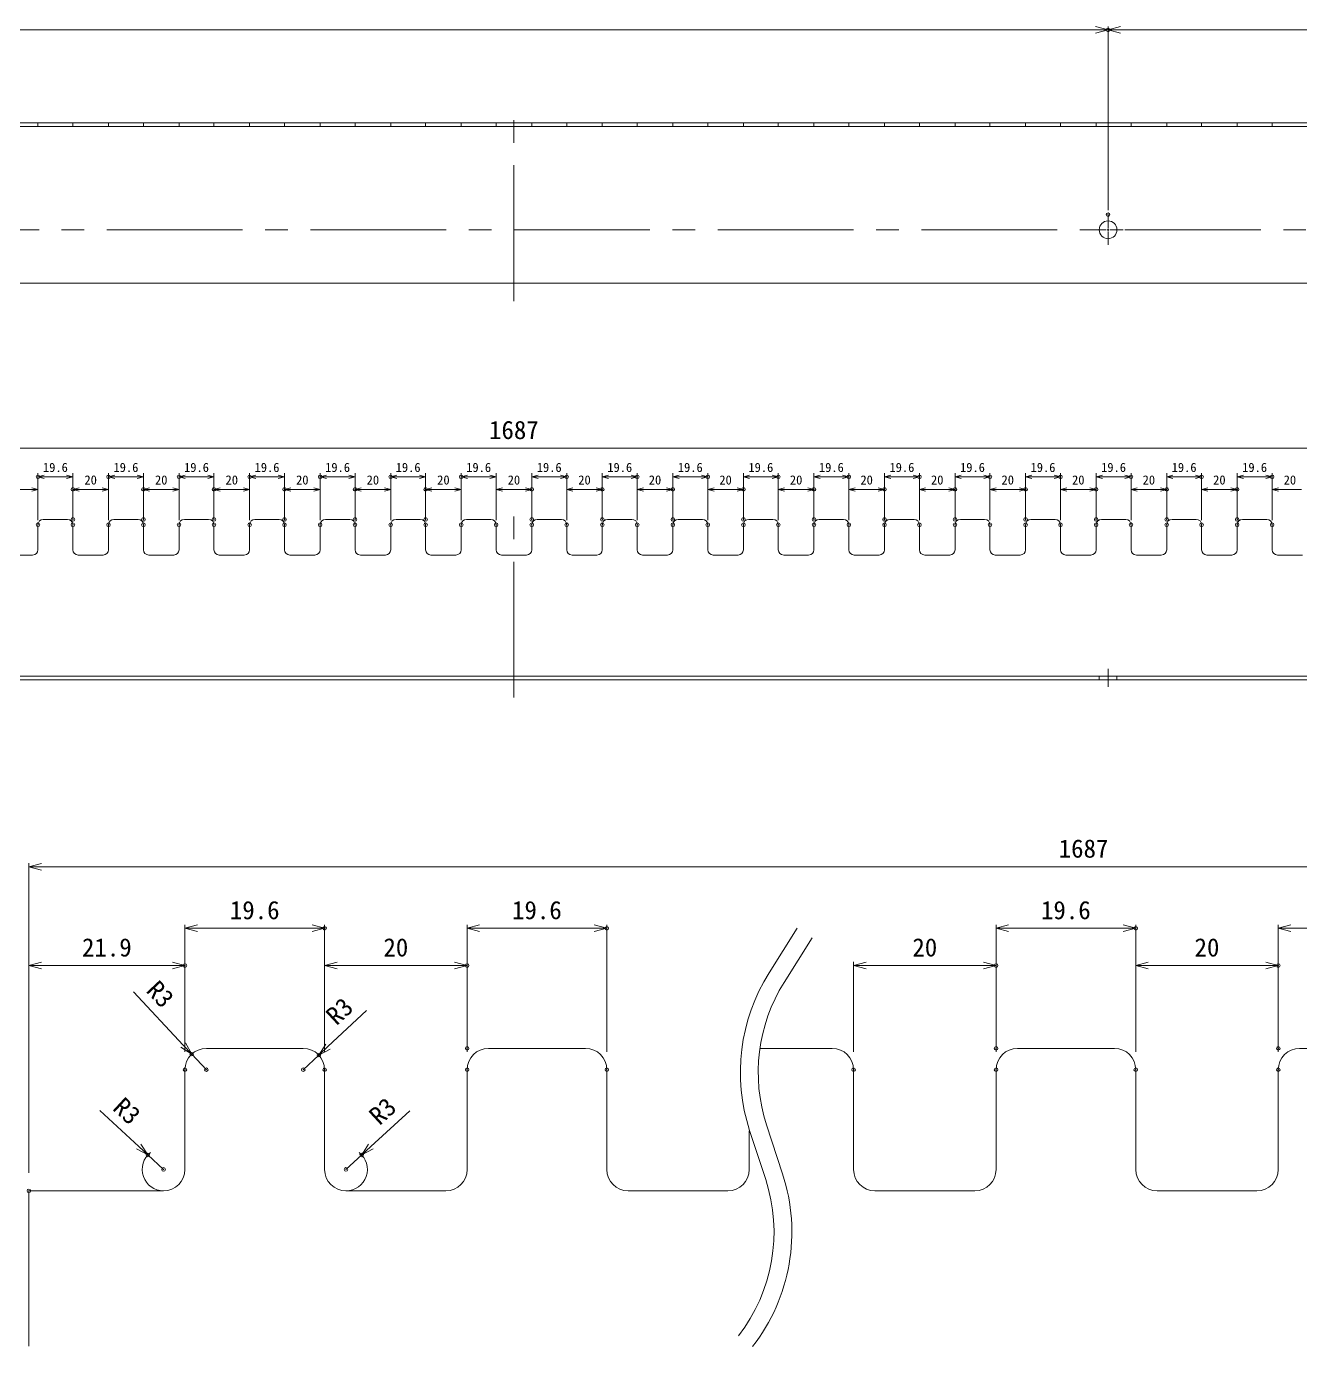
# Model space of a CAD drawing. Units: millimetres at full size, with parts at other scales. Extents: x -34906 to 7411, y -8440 to 3030.
# Drawn here: x -12166 to -11451, y -6831 to -6089 of the extents above; entities that cross this region are included whole.
import ezdxf
from ezdxf.enums import TextEntityAlignment as Align

# ---------------------------------------------------------------- set-up
doc = ezdxf.new("R2010")
doc.units = ezdxf.units.MM
doc.header["$LTSCALE"] = 4
doc.header["$PDMODE"] = 32
doc.header["$PDSIZE"] = 2
doc.linetypes.add('USER1', pattern=[28.575, 19.05, -3.175, 3.175, -3.175])
doc.linetypes.add('USER4', pattern=[4.7625, 3.175, -1.5875])
for name, color, linetype, lineweight in [('0-2_01_外形線', 7, 'Continuous', 18), ('0-3_04_中心線', 7, 'USER1', 9), ('0-4_06_文字', 7, 'Continuous', 9), ('0-5_07_寸法線', 7, 'Continuous', 9), ('0-A_03_かくれ線', 6, 'USER4', 18)]:
    doc.layers.add(name, color=color, linetype=linetype, lineweight=lineweight)
doc.styles.add('ＭＳ ゴシック', font='')
doc.styles.get('ＭＳ ゴシック').set_extended_font_data('MS Gothic')

msp = doc.modelspace()

# ---------------------------------------------------------------- linework, layer by layer
at = {"layer": '0-2_01_外形線'}
for p, q in [((-12735.824, -6145.34), (-11048.824, -6145.34)), ((-12159.524, -6145.34), (-12159.524, -6143.34)), ((-12139.924, -6145.34), (-12139.924, -6143.34)), ((-12119.924, -6145.34), (-12119.924, -6143.34)), ((-12100.324, -6145.34), (-12100.324, -6143.34)), ((-12080.324, -6145.34), (-12080.324, -6143.34)), ((-12060.724, -6145.34), (-12060.724, -6143.34)), ((-12040.724, -6145.34), (-12040.724, -6143.34)), ((-12021.124, -6145.34), (-12021.124, -6143.34)), ((-12001.124, -6145.34), (-12001.124, -6143.34)), ((-11981.524, -6145.34), (-11981.524, -6143.34)), ((-11961.524, -6145.34), (-11961.524, -6143.34)), ((-11941.924, -6145.34), (-11941.924, -6143.34)), ((-11921.924, -6145.34), (-11921.924, -6143.34)), ((-11902.324, -6145.34), (-11902.324, -6143.34)), ((-11882.324, -6145.34), (-11882.324, -6143.34)), ((-11862.724, -6145.34), (-11862.724, -6143.34)), ((-11842.724, -6145.34), (-11842.724, -6143.34)), ((-11823.124, -6145.34), (-11823.124, -6143.34)), ((-11803.124, -6145.34), (-11803.124, -6143.34)), ((-11783.524, -6145.34), (-11783.524, -6143.34)), ((-11763.524, -6145.34), (-11763.524, -6143.34)), ((-11743.924, -6145.34), (-11743.924, -6143.34)), ((-11723.924, -6145.34), (-11723.924, -6143.34)), ((-11704.324, -6145.34), (-11704.324, -6143.34)), ((-11684.324, -6145.34), (-11684.324, -6143.34)), ((-11664.724, -6145.34), (-11664.724, -6143.34)), ((-11644.724, -6145.34), (-11644.724, -6143.34)), ((-11625.124, -6145.34), (-11625.124, -6143.34)), ((-11605.124, -6145.34), (-11605.124, -6143.34)), ((-11585.524, -6145.34), (-11585.524, -6143.34)), ((-11565.524, -6145.34), (-11565.524, -6143.34)), ((-11545.924, -6145.34), (-11545.924, -6143.34)), ((-11525.924, -6145.34), (-11525.924, -6143.34)), ((-11506.324, -6145.34), (-11506.324, -6143.34)), ((-11486.324, -6145.34), (-11486.324, -6143.34)), ((-11466.724, -6145.34), (-11466.724, -6143.34)), ((-12732.824, -6233.34), (-11128.824, -6233.34)), ((-12142.924, -6365.987), (-12156.524, -6365.987)), ((-12103.324, -6365.987), (-12116.924, -6365.987)), ((-12063.724, -6365.987), (-12077.324, -6365.987)), ((-12024.124, -6365.987), (-12037.724, -6365.987)), ((-11984.524, -6365.987), (-11998.124, -6365.987)), ((-11944.924, -6365.987), (-11958.524, -6365.987)), ((-11905.324, -6365.987), (-11918.924, -6365.987)), ((-11865.724, -6365.987), (-11879.324, -6365.987)), ((-11826.124, -6365.987), (-11839.724, -6365.987)), ((-11786.524, -6365.987), (-11800.124, -6365.987)), ((-11746.924, -6365.987), (-11760.524, -6365.987)), ((-11707.324, -6365.987), (-11720.924, -6365.987)), ((-11667.724, -6365.987), (-11681.324, -6365.987)), ((-11628.124, -6365.987), (-11641.724, -6365.987)), ((-11588.524, -6365.987), (-11602.124, -6365.987)), ((-11548.924, -6365.987), (-11562.524, -6365.987)), ((-11509.324, -6365.987), (-11522.924, -6365.987)), ((-11469.724, -6365.987), (-11483.324, -6365.987)), ((-12159.524, -6368.987), (-12159.524, -6382.987)), ((-12139.924, -6382.987), (-12139.924, -6368.987)), ((-12119.924, -6368.987), (-12119.924, -6382.987)), ((-12100.324, -6382.987), (-12100.324, -6368.987)), ((-12080.324, -6368.987), (-12080.324, -6382.987)), ((-12060.724, -6382.987), (-12060.724, -6368.987)), ((-12040.724, -6368.987), (-12040.724, -6382.987)), ((-12021.124, -6382.987), (-12021.124, -6368.987)), ((-12001.124, -6368.987), (-12001.124, -6382.987)), ((-11981.524, -6382.987), (-11981.524, -6368.987)), ((-11961.524, -6368.987), (-11961.524, -6382.987)), ((-11941.924, -6382.987), (-11941.924, -6368.987)), ((-11921.924, -6368.987), (-11921.924, -6382.987)), ((-11902.324, -6382.987), (-11902.324, -6368.987)), ((-11882.324, -6368.987), (-11882.324, -6382.987)), ((-11862.724, -6382.987), (-11862.724, -6368.987)), ((-11842.724, -6368.987), (-11842.724, -6382.987)), ((-11823.124, -6382.987), (-11823.124, -6368.987)), ((-11803.124, -6368.987), (-11803.124, -6382.987)), ((-11783.524, -6382.987), (-11783.524, -6368.987)), ((-11763.524, -6368.987), (-11763.524, -6382.987)), ((-11743.924, -6382.987), (-11743.924, -6368.987)), ((-11723.924, -6368.987), (-11723.924, -6382.987)), ((-11704.324, -6382.987), (-11704.324, -6368.987)), ((-11684.324, -6368.987), (-11684.324, -6382.987)), ((-11664.724, -6382.987), (-11664.724, -6368.987)), ((-11644.724, -6368.987), (-11644.724, -6382.987)), ((-11625.124, -6382.987), (-11625.124, -6368.987)), ((-11605.124, -6368.987), (-11605.124, -6382.987)), ((-11585.524, -6382.987), (-11585.524, -6368.987)), ((-11565.524, -6368.987), (-11565.524, -6382.987)), ((-11545.924, -6382.987), (-11545.924, -6368.987)), ((-11525.924, -6368.987), (-11525.924, -6382.987)), ((-11506.324, -6382.987), (-11506.324, -6368.987)), ((-11486.324, -6368.987), (-11486.324, -6382.987)), ((-11466.724, -6382.987), (-11466.724, -6368.987)), ((-12162.524, -6385.987), (-12176.524, -6385.987)), ((-12122.924, -6385.987), (-12136.924, -6385.987)), ((-12083.324, -6385.987), (-12097.324, -6385.987)), ((-12043.724, -6385.987), (-12057.724, -6385.987)), ((-12004.124, -6385.987), (-12018.124, -6385.987)), ((-11964.524, -6385.987), (-11978.524, -6385.987)), ((-11924.924, -6385.987), (-11938.924, -6385.987)), ((-11885.324, -6385.987), (-11899.324, -6385.987)), ((-11845.724, -6385.987), (-11859.724, -6385.987)), ((-11806.124, -6385.987), (-11820.124, -6385.987)), ((-11766.524, -6385.987), (-11780.524, -6385.987)), ((-11726.924, -6385.987), (-11740.924, -6385.987)), ((-11687.324, -6385.987), (-11701.324, -6385.987)), ((-11647.724, -6385.987), (-11661.724, -6385.987)), ((-11608.124, -6385.987), (-11622.124, -6385.987)), ((-11568.524, -6385.987), (-11582.524, -6385.987)), ((-11528.924, -6385.987), (-11542.924, -6385.987)), ((-11489.324, -6385.987), (-11503.324, -6385.987)), ((-11449.724, -6385.987), (-11463.724, -6385.987)), ((-11048.824, -6453.987), (-12735.824, -6453.987)), ((-12010.611, -6663.025), (-12065.011, -6663.025)), ((-11852.211, -6663.025), (-11906.611, -6663.025)), ((-11713.675, -6663.025), (-11754.252, -6663.025)), ((-11555.275, -6663.025), (-11609.675, -6663.025)), ((-11396.875, -6663.025), (-11451.275, -6663.025)), ((-12077.011, -6675.025), (-12077.011, -6731.025)), ((-11998.611, -6731.025), (-11998.611, -6675.025)), ((-11918.611, -6675.025), (-11918.611, -6731.025)), ((-11840.211, -6731.025), (-11840.211, -6675.025)), ((-11701.675, -6731.025), (-11701.675, -6675.025)), ((-11621.675, -6675.025), (-11621.675, -6731.025)), ((-11543.275, -6731.025), (-11543.275, -6675.025)), ((-11463.275, -6675.025), (-11463.275, -6731.025)), ((-11760.211, -6709.438), (-11760.211, -6731.025)), ((-12164.611, -6743.025), (-12164.611, -6830.305)), ((-12089.011, -6743.025), (-12164.611, -6743.025)), ((-11930.611, -6743.025), (-11986.611, -6743.025)), ((-11772.211, -6743.025), (-11828.211, -6743.025)), ((-11633.675, -6743.025), (-11689.675, -6743.025)), ((-11475.275, -6743.025), (-11531.275, -6743.025))]:
    msp.add_line(p, q, dxfattribs=at)
for points in [[(-11048.824, -6230.34), (-11048.824, -6143.34), (-12735.824, -6143.34), (-12735.824, -6230.34)], [(-12735.824, -6385.987), (-12735.824, -6455.987), (-11048.824, -6455.987), (-11048.824, -6385.987)]]:
    msp.add_lwpolyline(points, dxfattribs=at)
msp.add_circle((-11558.824, -6203.34), 5, dxfattribs=at)
for centre, radius, start, end in [((-12156.524, -6368.987), 3, 90, 180), ((-12142.924, -6368.987), 3, 0, 90), ((-12116.924, -6368.987), 3, 90, 180), ((-12103.324, -6368.987), 3, 0, 90), ((-12077.324, -6368.987), 3, 90, 180), ((-12063.724, -6368.987), 3, 0, 90), ((-12037.724, -6368.987), 3, 90, 180), ((-12024.124, -6368.987), 3, 0, 90), ((-11998.124, -6368.987), 3, 90, 180), ((-11984.524, -6368.987), 3, 0, 90), ((-11958.524, -6368.987), 3, 90, 180), ((-11944.924, -6368.987), 3, 0, 90), ((-11918.924, -6368.987), 3, 90, 180), ((-11905.324, -6368.987), 3, 0, 90), ((-11879.324, -6368.987), 3, 90, 180), ((-11865.724, -6368.987), 3, 0, 90), ((-11839.724, -6368.987), 3, 90, 180), ((-11826.124, -6368.987), 3, 0, 90), ((-11800.124, -6368.987), 3, 90, 180), ((-11786.524, -6368.987), 3, 0, 90), ((-11760.524, -6368.987), 3, 90, 180), ((-11746.924, -6368.987), 3, 0, 90), ((-11720.924, -6368.987), 3, 90, 180), ((-11707.324, -6368.987), 3, 0, 90), ((-11681.324, -6368.987), 3, 90, 180), ((-11667.724, -6368.987), 3, 0, 90), ((-11641.724, -6368.987), 3, 90, 180), ((-11628.124, -6368.987), 3, 0, 90), ((-11602.124, -6368.987), 3, 90, 180), ((-11588.524, -6368.987), 3, 0, 90), ((-11562.524, -6368.987), 3, 90, 180), ((-11548.924, -6368.987), 3, 0, 90), ((-11522.924, -6368.987), 3, 90, 180), ((-11509.324, -6368.987), 3, 0, 90), ((-11483.324, -6368.987), 3, 90, 180), ((-11469.724, -6368.987), 3, 0, 90), ((-12162.524, -6382.987), 3, 270, 0), ((-12136.924, -6382.987), 3, 180, 270), ((-12122.924, -6382.987), 3, 270, 0), ((-12097.324, -6382.987), 3, 180, 270), ((-12083.324, -6382.987), 3, 270, 0), ((-12057.724, -6382.987), 3, 180, 270), ((-12043.724, -6382.987), 3, 270, 0), ((-12018.124, -6382.987), 3, 180, 270), ((-12004.124, -6382.987), 3, 270, 0), ((-11978.524, -6382.987), 3, 180, 270), ((-11964.524, -6382.987), 3, 270, 0), ((-11938.924, -6382.987), 3, 180, 270), ((-11924.924, -6382.987), 3, 270, 0), ((-11899.324, -6382.987), 3, 180, 270), ((-11885.324, -6382.987), 3, 270, 0), ((-11859.724, -6382.987), 3, 180, 270), ((-11845.724, -6382.987), 3, 270, 0), ((-11820.124, -6382.987), 3, 180, 270), ((-11806.124, -6382.987), 3, 270, 0), ((-11780.524, -6382.987), 3, 180, 270), ((-11766.524, -6382.987), 3, 270, 0), ((-11740.924, -6382.987), 3, 180, 270), ((-11726.924, -6382.987), 3, 270, 0), ((-11701.324, -6382.987), 3, 180, 270), ((-11687.324, -6382.987), 3, 270, 0), ((-11661.724, -6382.987), 3, 180, 270), ((-11647.724, -6382.987), 3, 270, 0), ((-11622.124, -6382.987), 3, 180, 270), ((-11608.124, -6382.987), 3, 270, 0), ((-11582.524, -6382.987), 3, 180, 270), ((-11568.524, -6382.987), 3, 270, 0), ((-11542.924, -6382.987), 3, 180, 270), ((-11528.924, -6382.987), 3, 270, 0), ((-11503.324, -6382.987), 3, 180, 270), ((-11489.324, -6382.987), 3, 270, 0), ((-11463.724, -6382.987), 3, 180, 270), ((-12065.011, -6675.025), 12, 90, 180), ((-12010.611, -6675.025), 12, 0, 90), ((-11906.611, -6675.025), 12, 90, 180), ((-11852.211, -6675.025), 12, 0, 90), ((-11713.675, -6675.025), 12, 0, 90), ((-11609.675, -6675.025), 12, 90, 180), ((-11555.275, -6675.025), 12, 0, 90), ((-11451.275, -6675.025), 12, 90, 180), ((-12089.011, -6731.025), 12, 270, 0), ((-11986.611, -6731.025), 12, 180, 270), ((-11930.611, -6731.025), 12, 270, 0), ((-11828.211, -6731.025), 12, 180, 270), ((-11772.211, -6731.025), 12, 270, 0), ((-11689.675, -6731.025), 12, 180, 270), ((-11633.675, -6731.025), 12, 270, 0), ((-11531.275, -6731.025), 12, 180, 270), ((-11475.275, -6731.025), 12, 270, 0)]:
    msp.add_arc(centre, radius, start, end, dxfattribs=at)
at = {"layer": '0-3_04_中心線', "color": 1, "lineweight": 18}
for p, q in [((-11892.324, -6243.34), (-11892.324, -6133.34)), ((-12692.324, -6203.34), (-11092.324, -6203.34)), ((-11892.324, -6465.987), (-11892.324, -6355.987)), ((-11558.824, -6449.987), (-11558.824, -6459.987))]:
    msp.add_line(p, q, dxfattribs=at)
at = {"layer": '0-3_04_中心線'}
for p, q in [((-11558.824, -6202.34), (-11558.824, -6194.84)), ((-11567.324, -6203.34), (-11559.824, -6203.34)), ((-11558.824, -6211.84), (-11558.824, -6204.34)), ((-11557.824, -6203.34), (-11550.324, -6203.34))]:
    msp.add_line(p, q, dxfattribs=at)
at = {"layer": '0-3_04_中心線', "linetype": 'Continuous'}
for p, q in [((-11559.324, -6203.34), (-11558.324, -6203.34)), ((-11558.824, -6203.84), (-11558.824, -6202.84))]:
    msp.add_line(p, q, dxfattribs=at)
at = {"layer": '0-4_06_文字'}
for p, q in [((-11749.152, -6620.698), (-11733.415, -6595.621)), ((-11740.682, -6626.014), (-11724.945, -6600.936)), ((-11751.022, -6736.69), (-11760.03, -6709.097)), ((-11741.516, -6733.586), (-11750.524, -6705.994))]:
    msp.add_line(p, q, dxfattribs=at)
for centre, radius, start, end in [((-11660.214, -6676.511), 105, 147.88969, 198.08002), ((-11660.214, -6676.511), 95, 147.88969, 198.08002), ((-11841.331, -6766.173), 95, 322.20605, 18.08002), ((-11841.331, -6766.173), 105, 322.20605, 18.08002)]:
    msp.add_arc(centre, radius, start, end, dxfattribs=at)
at = {"layer": '0-5_07_寸法線', "color": 3, "lineweight": 18}
for p, q in [((-12218.824, -6091.125), (-11565.824, -6091.125)), ((-11558.824, -6192.34), (-11558.824, -6089.125)), ((-11558.824, -6192.34), (-11558.824, -6089.125)), ((-11551.824, -6091.125), (-11105.824, -6091.125)), ((-12728.824, -6325.943), (-11055.824, -6325.943)), ((-12159.524, -6366.487), (-12159.524, -6340.089)), ((-12143.424, -6342.089), (-12156.024, -6342.089)), ((-12139.924, -6366.487), (-12139.924, -6340.089)), ((-12119.924, -6366.487), (-12119.924, -6340.089)), ((-12103.824, -6342.089), (-12116.424, -6342.089)), ((-12100.324, -6366.487), (-12100.324, -6340.089)), ((-12080.324, -6366.487), (-12080.324, -6340.089)), ((-12064.224, -6342.089), (-12076.824, -6342.089)), ((-12060.724, -6366.487), (-12060.724, -6340.089)), ((-12040.724, -6366.487), (-12040.724, -6340.089)), ((-12024.624, -6342.089), (-12037.224, -6342.089)), ((-12021.124, -6366.487), (-12021.124, -6340.089)), ((-12001.124, -6366.487), (-12001.124, -6340.089)), ((-11985.024, -6342.089), (-11997.624, -6342.089)), ((-11981.524, -6366.487), (-11981.524, -6340.089)), ((-11961.524, -6366.487), (-11961.524, -6340.089)), ((-11945.424, -6342.089), (-11958.024, -6342.089)), ((-11941.924, -6366.487), (-11941.924, -6340.089)), ((-11921.924, -6366.487), (-11921.924, -6340.089)), ((-11905.824, -6342.089), (-11918.424, -6342.089)), ((-11902.324, -6366.487), (-11902.324, -6340.089)), ((-11882.324, -6366.487), (-11882.324, -6340.089)), ((-11878.824, -6342.089), (-11866.224, -6342.089)), ((-11862.724, -6366.487), (-11862.724, -6340.089)), ((-11842.724, -6366.487), (-11842.724, -6340.089)), ((-11839.224, -6342.089), (-11826.624, -6342.089)), ((-11823.124, -6366.487), (-11823.124, -6340.089)), ((-11803.124, -6366.487), (-11803.124, -6340.089)), ((-11799.624, -6342.089), (-11787.024, -6342.089)), ((-11783.524, -6366.487), (-11783.524, -6340.089)), ((-11763.524, -6366.487), (-11763.524, -6340.089)), ((-11760.024, -6342.089), (-11747.424, -6342.089)), ((-11743.924, -6366.487), (-11743.924, -6340.089)), ((-11723.924, -6366.487), (-11723.924, -6340.089)), ((-11720.424, -6342.089), (-11707.824, -6342.089)), ((-11704.324, -6366.487), (-11704.324, -6340.089)), ((-11684.324, -6366.487), (-11684.324, -6340.089)), ((-11680.824, -6342.089), (-11668.224, -6342.089)), ((-11664.724, -6366.487), (-11664.724, -6340.089)), ((-11644.724, -6366.487), (-11644.724, -6340.089)), ((-11641.224, -6342.089), (-11628.624, -6342.089)), ((-11625.124, -6366.487), (-11625.124, -6340.089)), ((-11605.124, -6366.487), (-11605.124, -6340.089)), ((-11601.624, -6342.089), (-11589.024, -6342.089)), ((-11585.524, -6366.487), (-11585.524, -6340.089)), ((-11565.524, -6366.487), (-11565.524, -6340.089)), ((-11562.024, -6342.089), (-11549.424, -6342.089)), ((-11545.924, -6366.487), (-11545.924, -6340.089)), ((-11525.924, -6366.487), (-11525.924, -6340.089)), ((-11522.424, -6342.089), (-11509.824, -6342.089)), ((-11506.324, -6366.487), (-11506.324, -6340.089)), ((-11486.324, -6366.487), (-11486.324, -6340.089)), ((-11482.824, -6342.089), (-11470.224, -6342.089)), ((-11466.724, -6366.487), (-11466.724, -6340.089)), ((-12163.024, -6349.13), (-12176.024, -6349.13)), ((-12159.524, -6366.487), (-12159.524, -6347.13)), ((-12139.924, -6363.487), (-12139.924, -6347.13)), ((-12123.424, -6349.13), (-12136.424, -6349.13)), ((-12119.924, -6366.487), (-12119.924, -6347.13)), ((-12100.324, -6363.487), (-12100.324, -6347.13)), ((-12083.824, -6349.13), (-12096.824, -6349.13)), ((-12080.324, -6366.487), (-12080.324, -6347.13)), ((-12060.724, -6363.487), (-12060.724, -6347.13)), ((-12044.224, -6349.13), (-12057.224, -6349.13)), ((-12040.724, -6366.487), (-12040.724, -6347.13)), ((-12021.124, -6363.487), (-12021.124, -6347.13)), ((-12004.624, -6349.13), (-12017.624, -6349.13)), ((-12001.124, -6366.487), (-12001.124, -6347.13)), ((-11981.524, -6363.487), (-11981.524, -6347.13)), ((-11965.024, -6349.13), (-11978.024, -6349.13)), ((-11961.524, -6366.487), (-11961.524, -6347.13)), ((-11941.924, -6363.487), (-11941.924, -6347.13)), ((-11925.424, -6349.13), (-11938.424, -6349.13)), ((-11921.924, -6366.487), (-11921.924, -6347.13)), ((-11902.324, -6366.487), (-11902.324, -6347.13)), ((-11898.824, -6349.13), (-11885.824, -6349.13)), ((-11882.324, -6363.487), (-11882.324, -6347.13)), ((-11862.724, -6366.487), (-11862.724, -6347.13)), ((-11859.224, -6349.13), (-11846.224, -6349.13)), ((-11842.724, -6363.487), (-11842.724, -6347.13)), ((-11823.124, -6366.487), (-11823.124, -6347.13)), ((-11819.624, -6349.13), (-11806.624, -6349.13)), ((-11803.124, -6363.487), (-11803.124, -6347.13)), ((-11783.524, -6366.487), (-11783.524, -6347.13)), ((-11780.024, -6349.13), (-11767.024, -6349.13)), ((-11763.524, -6363.487), (-11763.524, -6347.13)), ((-11743.924, -6366.487), (-11743.924, -6347.13)), ((-11740.424, -6349.13), (-11727.424, -6349.13)), ((-11723.924, -6363.487), (-11723.924, -6347.13)), ((-11704.324, -6366.487), (-11704.324, -6347.13)), ((-11700.824, -6349.13), (-11687.824, -6349.13)), ((-11684.324, -6363.487), (-11684.324, -6347.13)), ((-11664.724, -6366.487), (-11664.724, -6347.13)), ((-11661.224, -6349.13), (-11648.224, -6349.13)), ((-11644.724, -6363.487), (-11644.724, -6347.13)), ((-11625.124, -6366.487), (-11625.124, -6347.13)), ((-11621.624, -6349.13), (-11608.624, -6349.13)), ((-11605.124, -6363.487), (-11605.124, -6347.13)), ((-11585.524, -6366.487), (-11585.524, -6347.13)), ((-11582.024, -6349.13), (-11569.024, -6349.13)), ((-11565.524, -6363.487), (-11565.524, -6347.13)), ((-11545.924, -6366.487), (-11545.924, -6347.13)), ((-11542.424, -6349.13), (-11529.424, -6349.13)), ((-11525.924, -6363.487), (-11525.924, -6347.13)), ((-11506.324, -6366.487), (-11506.324, -6347.13)), ((-11502.824, -6349.13), (-11489.824, -6349.13)), ((-11486.324, -6363.487), (-11486.324, -6347.13)), ((-11466.724, -6366.487), (-11466.724, -6347.13)), ((-11463.224, -6349.13), (-11450.224, -6349.13)), ((-12164.611, -6733.025), (-12164.611, -6559.03)), ((-12157.611, -6561.03), (-10987.475, -6561.03)), ((-12077.011, -6665.025), (-12077.011, -6593.594)), ((-12070.011, -6595.594), (-12005.611, -6595.594)), ((-11998.611, -6665.025), (-11998.611, -6593.594)), ((-11918.611, -6665.025), (-11918.611, -6593.594)), ((-11911.611, -6595.594), (-11847.211, -6595.594)), ((-11840.211, -6665.025), (-11840.211, -6593.594)), ((-11621.675, -6665.025), (-11621.675, -6593.594)), ((-11614.675, -6595.594), (-11550.275, -6595.594)), ((-11543.275, -6665.025), (-11543.275, -6593.594)), ((-11463.275, -6665.025), (-11463.275, -6593.594)), ((-11456.275, -6595.594), (-11391.875, -6595.594)), ((-12164.611, -6733.025), (-12164.611, -6614.535)), ((-12157.611, -6616.535), (-12084.011, -6616.535)), ((-12077.011, -6665.025), (-12077.011, -6614.535)), ((-11998.611, -6665.025), (-11998.611, -6614.535)), ((-11991.611, -6616.535), (-11925.611, -6616.535)), ((-11918.611, -6653.025), (-11918.611, -6614.535)), ((-11701.675, -6665.025), (-11701.675, -6614.535)), ((-11694.675, -6616.535), (-11628.675, -6616.535)), ((-11621.675, -6653.025), (-11621.675, -6614.535)), ((-11543.275, -6665.025), (-11543.275, -6614.535)), ((-11536.275, -6616.535), (-11470.275, -6616.535)), ((-11463.275, -6653.025), (-11463.275, -6614.535)), ((-12105.99, -6631.291), (-12078.002, -6661.16)), ((-11975.022, -6641.83), (-11996.716, -6662.065)), ((-12065.011, -6675.025), (-12073.216, -6666.268)), ((-12010.611, -6675.025), (-12001.835, -6666.84)), ((-12124.764, -6698.007), (-12102.969, -6718.134)), ((-11950.817, -6698.051), (-11972.637, -6718.151)), ((-12089.011, -6731.025), (-12097.827, -6722.884)), ((-11986.611, -6731.025), (-11977.785, -6722.894))]:
    msp.add_line(p, q, dxfattribs=at)
at = {"layer": '0-5_07_寸法線'}
for p, q in [((-11558.824, -6091.125), (-11565.824, -6091.125)), ((-11558.824, -6091.125), (-11551.824, -6091.125)), ((-12159.524, -6342.089), (-12156.024, -6342.089)), ((-12139.924, -6342.089), (-12143.424, -6342.089)), ((-12119.924, -6342.089), (-12116.424, -6342.089)), ((-12100.324, -6342.089), (-12103.824, -6342.089)), ((-12080.324, -6342.089), (-12076.824, -6342.089)), ((-12060.724, -6342.089), (-12064.224, -6342.089)), ((-12040.724, -6342.089), (-12037.224, -6342.089)), ((-12021.124, -6342.089), (-12024.624, -6342.089)), ((-12001.124, -6342.089), (-11997.624, -6342.089)), ((-11981.524, -6342.089), (-11985.024, -6342.089)), ((-11961.524, -6342.089), (-11958.024, -6342.089)), ((-11941.924, -6342.089), (-11945.424, -6342.089)), ((-11921.924, -6342.089), (-11918.424, -6342.089)), ((-11902.324, -6342.089), (-11905.824, -6342.089)), ((-11882.324, -6342.089), (-11878.824, -6342.089)), ((-11862.724, -6342.089), (-11866.224, -6342.089)), ((-11842.724, -6342.089), (-11839.224, -6342.089)), ((-11823.124, -6342.089), (-11826.624, -6342.089)), ((-11803.124, -6342.089), (-11799.624, -6342.089)), ((-11783.524, -6342.089), (-11787.024, -6342.089)), ((-11763.524, -6342.089), (-11760.024, -6342.089)), ((-11743.924, -6342.089), (-11747.424, -6342.089)), ((-11723.924, -6342.089), (-11720.424, -6342.089)), ((-11704.324, -6342.089), (-11707.824, -6342.089)), ((-11684.324, -6342.089), (-11680.824, -6342.089)), ((-11664.724, -6342.089), (-11668.224, -6342.089)), ((-11644.724, -6342.089), (-11641.224, -6342.089)), ((-11625.124, -6342.089), (-11628.624, -6342.089)), ((-11605.124, -6342.089), (-11601.624, -6342.089)), ((-11585.524, -6342.089), (-11589.024, -6342.089)), ((-11565.524, -6342.089), (-11562.024, -6342.089)), ((-11545.924, -6342.089), (-11549.424, -6342.089)), ((-11525.924, -6342.089), (-11522.424, -6342.089)), ((-11506.324, -6342.089), (-11509.824, -6342.089)), ((-11486.324, -6342.089), (-11482.824, -6342.089)), ((-11466.724, -6342.089), (-11470.224, -6342.089)), ((-12159.524, -6349.13), (-12163.024, -6349.13)), ((-12139.924, -6349.13), (-12136.424, -6349.13)), ((-12119.924, -6349.13), (-12123.424, -6349.13)), ((-12100.324, -6349.13), (-12096.824, -6349.13)), ((-12080.324, -6349.13), (-12083.824, -6349.13)), ((-12060.724, -6349.13), (-12057.224, -6349.13)), ((-12040.724, -6349.13), (-12044.224, -6349.13)), ((-12021.124, -6349.13), (-12017.624, -6349.13)), ((-12001.124, -6349.13), (-12004.624, -6349.13)), ((-11981.524, -6349.13), (-11978.024, -6349.13)), ((-11961.524, -6349.13), (-11965.024, -6349.13)), ((-11941.924, -6349.13), (-11938.424, -6349.13)), ((-11921.924, -6349.13), (-11925.424, -6349.13)), ((-11902.324, -6349.13), (-11898.824, -6349.13)), ((-11882.324, -6349.13), (-11885.824, -6349.13)), ((-11862.724, -6349.13), (-11859.224, -6349.13)), ((-11842.724, -6349.13), (-11846.224, -6349.13)), ((-11823.124, -6349.13), (-11819.624, -6349.13)), ((-11803.124, -6349.13), (-11806.624, -6349.13)), ((-11783.524, -6349.13), (-11780.024, -6349.13)), ((-11763.524, -6349.13), (-11767.024, -6349.13)), ((-11743.924, -6349.13), (-11740.424, -6349.13)), ((-11723.924, -6349.13), (-11727.424, -6349.13)), ((-11704.324, -6349.13), (-11700.824, -6349.13)), ((-11684.324, -6349.13), (-11687.824, -6349.13)), ((-11664.724, -6349.13), (-11661.224, -6349.13)), ((-11644.724, -6349.13), (-11648.224, -6349.13)), ((-11625.124, -6349.13), (-11621.624, -6349.13)), ((-11605.124, -6349.13), (-11608.624, -6349.13)), ((-11585.524, -6349.13), (-11582.024, -6349.13)), ((-11565.524, -6349.13), (-11569.024, -6349.13)), ((-11545.924, -6349.13), (-11542.424, -6349.13)), ((-11525.924, -6349.13), (-11529.424, -6349.13)), ((-11506.324, -6349.13), (-11502.824, -6349.13)), ((-11486.324, -6349.13), (-11489.824, -6349.13)), ((-11466.724, -6349.13), (-11463.224, -6349.13)), ((-12164.611, -6561.03), (-12157.611, -6561.03)), ((-12077.011, -6595.594), (-12070.011, -6595.594)), ((-11998.611, -6595.594), (-12005.611, -6595.594)), ((-11918.611, -6595.594), (-11911.611, -6595.594)), ((-11840.211, -6595.594), (-11847.211, -6595.594)), ((-11621.675, -6595.594), (-11614.675, -6595.594)), ((-11543.275, -6595.594), (-11550.275, -6595.594)), ((-11463.275, -6595.594), (-11456.275, -6595.594)), ((-12164.611, -6616.535), (-12157.611, -6616.535)), ((-12077.011, -6616.535), (-12084.011, -6616.535)), ((-11998.611, -6616.535), (-11991.611, -6616.535)), ((-11918.611, -6616.535), (-11925.611, -6616.535)), ((-11701.675, -6616.535), (-11694.675, -6616.535)), ((-11621.675, -6616.535), (-11628.675, -6616.535)), ((-11543.275, -6616.535), (-11536.275, -6616.535)), ((-11463.275, -6616.535), (-11470.275, -6616.535)), ((-12073.216, -6666.268), (-12078.002, -6661.16)), ((-12001.835, -6666.84), (-11996.716, -6662.065)), ((-12097.827, -6722.884), (-12102.969, -6718.134)), ((-11977.785, -6722.894), (-11972.637, -6718.151))]:
    msp.add_line(p, q, dxfattribs=at)
for points in [[(-11565.824, -6089.249), (-11558.824, -6091.125), (-11565.824, -6093)], [(-11551.824, -6093), (-11558.824, -6091.125), (-11551.824, -6089.249)], [(-12156.024, -6343.027), (-12159.524, -6342.089), (-12156.024, -6341.151)], [(-12143.424, -6341.151), (-12139.924, -6342.089), (-12143.424, -6343.027)], [(-12116.424, -6343.027), (-12119.924, -6342.089), (-12116.424, -6341.151)], [(-12103.824, -6341.151), (-12100.324, -6342.089), (-12103.824, -6343.027)], [(-12076.824, -6343.027), (-12080.324, -6342.089), (-12076.824, -6341.151)], [(-12064.224, -6341.151), (-12060.724, -6342.089), (-12064.224, -6343.027)], [(-12037.224, -6343.027), (-12040.724, -6342.089), (-12037.224, -6341.151)], [(-12024.624, -6341.151), (-12021.124, -6342.089), (-12024.624, -6343.027)], [(-11997.624, -6343.027), (-12001.124, -6342.089), (-11997.624, -6341.151)], [(-11985.024, -6341.151), (-11981.524, -6342.089), (-11985.024, -6343.027)], [(-11958.024, -6343.027), (-11961.524, -6342.089), (-11958.024, -6341.151)], [(-11945.424, -6341.151), (-11941.924, -6342.089), (-11945.424, -6343.027)], [(-11918.424, -6343.027), (-11921.924, -6342.089), (-11918.424, -6341.151)], [(-11905.824, -6341.151), (-11902.324, -6342.089), (-11905.824, -6343.027)], [(-11878.824, -6343.027), (-11882.324, -6342.089), (-11878.824, -6341.151)], [(-11866.224, -6341.151), (-11862.724, -6342.089), (-11866.224, -6343.027)], [(-11839.224, -6343.027), (-11842.724, -6342.089), (-11839.224, -6341.151)], [(-11826.624, -6341.151), (-11823.124, -6342.089), (-11826.624, -6343.027)], [(-11799.624, -6343.027), (-11803.124, -6342.089), (-11799.624, -6341.151)], [(-11787.024, -6341.151), (-11783.524, -6342.089), (-11787.024, -6343.027)], [(-11760.024, -6343.027), (-11763.524, -6342.089), (-11760.024, -6341.151)], [(-11747.424, -6341.151), (-11743.924, -6342.089), (-11747.424, -6343.027)], [(-11720.424, -6343.027), (-11723.924, -6342.089), (-11720.424, -6341.151)], [(-11707.824, -6341.151), (-11704.324, -6342.089), (-11707.824, -6343.027)], [(-11680.824, -6343.027), (-11684.324, -6342.089), (-11680.824, -6341.151)], [(-11668.224, -6341.151), (-11664.724, -6342.089), (-11668.224, -6343.027)], [(-11641.224, -6343.027), (-11644.724, -6342.089), (-11641.224, -6341.151)], [(-11628.624, -6341.151), (-11625.124, -6342.089), (-11628.624, -6343.027)], [(-11601.624, -6343.027), (-11605.124, -6342.089), (-11601.624, -6341.151)], [(-11589.024, -6341.151), (-11585.524, -6342.089), (-11589.024, -6343.027)], [(-11562.024, -6343.027), (-11565.524, -6342.089), (-11562.024, -6341.151)], [(-11549.424, -6341.151), (-11545.924, -6342.089), (-11549.424, -6343.027)], [(-11522.424, -6343.027), (-11525.924, -6342.089), (-11522.424, -6341.151)], [(-11509.824, -6341.151), (-11506.324, -6342.089), (-11509.824, -6343.027)], [(-11482.824, -6343.027), (-11486.324, -6342.089), (-11482.824, -6341.151)], [(-11470.224, -6341.151), (-11466.724, -6342.089), (-11470.224, -6343.027)], [(-12163.024, -6348.192), (-12159.524, -6349.13), (-12163.024, -6350.068)], [(-12136.424, -6350.068), (-12139.924, -6349.13), (-12136.424, -6348.192)], [(-12123.424, -6348.192), (-12119.924, -6349.13), (-12123.424, -6350.068)], [(-12096.824, -6350.068), (-12100.324, -6349.13), (-12096.824, -6348.192)], [(-12083.824, -6348.192), (-12080.324, -6349.13), (-12083.824, -6350.068)], [(-12057.224, -6350.068), (-12060.724, -6349.13), (-12057.224, -6348.192)], [(-12044.224, -6348.192), (-12040.724, -6349.13), (-12044.224, -6350.068)], [(-12017.624, -6350.068), (-12021.124, -6349.13), (-12017.624, -6348.192)], [(-12004.624, -6348.192), (-12001.124, -6349.13), (-12004.624, -6350.068)], [(-11978.024, -6350.068), (-11981.524, -6349.13), (-11978.024, -6348.192)], [(-11965.024, -6348.192), (-11961.524, -6349.13), (-11965.024, -6350.068)], [(-11938.424, -6350.068), (-11941.924, -6349.13), (-11938.424, -6348.192)], [(-11925.424, -6348.192), (-11921.924, -6349.13), (-11925.424, -6350.068)], [(-11898.824, -6350.068), (-11902.324, -6349.13), (-11898.824, -6348.192)], [(-11885.824, -6348.192), (-11882.324, -6349.13), (-11885.824, -6350.068)], [(-11859.224, -6350.068), (-11862.724, -6349.13), (-11859.224, -6348.192)], [(-11846.224, -6348.192), (-11842.724, -6349.13), (-11846.224, -6350.068)], [(-11819.624, -6350.068), (-11823.124, -6349.13), (-11819.624, -6348.192)], [(-11806.624, -6348.192), (-11803.124, -6349.13), (-11806.624, -6350.068)], [(-11780.024, -6350.068), (-11783.524, -6349.13), (-11780.024, -6348.192)], [(-11767.024, -6348.192), (-11763.524, -6349.13), (-11767.024, -6350.068)], [(-11740.424, -6350.068), (-11743.924, -6349.13), (-11740.424, -6348.192)], [(-11727.424, -6348.192), (-11723.924, -6349.13), (-11727.424, -6350.068)], [(-11700.824, -6350.068), (-11704.324, -6349.13), (-11700.824, -6348.192)], [(-11687.824, -6348.192), (-11684.324, -6349.13), (-11687.824, -6350.068)], [(-11661.224, -6350.068), (-11664.724, -6349.13), (-11661.224, -6348.192)], [(-11648.224, -6348.192), (-11644.724, -6349.13), (-11648.224, -6350.068)], [(-11621.624, -6350.068), (-11625.124, -6349.13), (-11621.624, -6348.192)], [(-11608.624, -6348.192), (-11605.124, -6349.13), (-11608.624, -6350.068)], [(-11582.024, -6350.068), (-11585.524, -6349.13), (-11582.024, -6348.192)], [(-11569.024, -6348.192), (-11565.524, -6349.13), (-11569.024, -6350.068)], [(-11542.424, -6350.068), (-11545.924, -6349.13), (-11542.424, -6348.192)], [(-11529.424, -6348.192), (-11525.924, -6349.13), (-11529.424, -6350.068)], [(-11502.824, -6350.068), (-11506.324, -6349.13), (-11502.824, -6348.192)], [(-11489.824, -6348.192), (-11486.324, -6349.13), (-11489.824, -6350.068)], [(-11463.224, -6350.068), (-11466.724, -6349.13), (-11463.224, -6348.192)], [(-12157.611, -6562.905), (-12164.611, -6561.03), (-12157.611, -6559.154)], [(-12070.011, -6597.47), (-12077.011, -6595.594), (-12070.011, -6593.719)], [(-12005.611, -6593.719), (-11998.611, -6595.594), (-12005.611, -6597.47)], [(-11911.611, -6597.47), (-11918.611, -6595.594), (-11911.611, -6593.719)], [(-11847.211, -6593.719), (-11840.211, -6595.594), (-11847.211, -6597.47)], [(-11614.675, -6597.47), (-11621.675, -6595.594), (-11614.675, -6593.719)], [(-11550.275, -6593.719), (-11543.275, -6595.594), (-11550.275, -6597.47)], [(-11456.275, -6597.47), (-11463.275, -6595.594), (-11456.275, -6593.719)], [(-12157.611, -6618.411), (-12164.611, -6616.535), (-12157.611, -6614.659)], [(-12084.011, -6614.659), (-12077.011, -6616.535), (-12084.011, -6618.411)], [(-11991.611, -6618.411), (-11998.611, -6616.535), (-11991.611, -6614.659)], [(-11925.611, -6614.659), (-11918.611, -6616.535), (-11925.611, -6618.411)], [(-11694.675, -6618.411), (-11701.675, -6616.535), (-11694.675, -6614.659)], [(-11628.675, -6614.659), (-11621.675, -6616.535), (-11628.675, -6618.411)], [(-11536.275, -6618.411), (-11543.275, -6616.535), (-11536.275, -6614.659)], [(-11470.275, -6614.659), (-11463.275, -6616.535), (-11470.275, -6618.411)], [(-12076.633, -6659.878), (-12073.216, -6666.268), (-12079.371, -6662.443)], [(-11995.437, -6663.437), (-12001.835, -6666.84), (-11997.996, -6660.694)], [(-12101.697, -6716.756), (-12097.827, -6722.884), (-12104.242, -6719.512)], [(-11971.366, -6719.531), (-11977.785, -6722.894), (-11973.907, -6716.772)]]:
    msp.add_lwpolyline(points, dxfattribs=at)
at = {"layer": '0-5_07_寸法線', "color": 3, "lineweight": 18}
for centre, start, end in [((-12089.011, -6731.025), 127.72866, 270), ((-11986.611, -6731.025), 270, 52.20182)]:
    msp.add_arc(centre, 12, start, end, dxfattribs=at)
at = {"layer": '0-5_07_寸法線'}
for p in [(-11558.824, -6091.125), (-11558.824, -6194.84), (-12159.524, -6342.089), (-12119.924, -6342.089), (-12080.324, -6342.089), (-12040.724, -6342.089), (-12001.124, -6342.089), (-11961.524, -6342.089), (-11921.924, -6342.089), (-11862.724, -6342.089), (-11823.124, -6342.089), (-11783.524, -6342.089), (-11743.924, -6342.089), (-11704.324, -6342.089), (-11664.724, -6342.089), (-11625.124, -6342.089), (-11585.524, -6342.089), (-11545.924, -6342.089), (-11506.324, -6342.089), (-11466.724, -6342.089), (-12139.924, -6349.13), (-12100.324, -6349.13), (-12060.724, -6349.13), (-12021.124, -6349.13), (-11981.524, -6349.13), (-11941.924, -6349.13), (-11882.324, -6349.13), (-11842.724, -6349.13), (-11803.124, -6349.13), (-11763.524, -6349.13), (-11723.924, -6349.13), (-11684.324, -6349.13), (-11644.724, -6349.13), (-11605.124, -6349.13), (-11565.524, -6349.13), (-11525.924, -6349.13), (-11486.324, -6349.13), (-12159.524, -6368.987), (-12159.524, -6368.987), (-12139.924, -6365.987), (-12139.924, -6368.987), (-12119.924, -6368.987), (-12119.924, -6368.987), (-12100.324, -6365.987), (-12100.324, -6368.987), (-12080.324, -6368.987), (-12060.724, -6365.987), (-12060.724, -6368.987), (-12040.724, -6368.987), (-12040.724, -6368.987), (-12021.124, -6365.987), (-12021.124, -6368.987), (-12001.124, -6368.987), (-12001.124, -6368.987), (-11981.524, -6365.987), (-11981.524, -6368.987), (-11961.524, -6368.987), (-11961.524, -6368.987), (-11941.924, -6365.987), (-11941.924, -6368.987), (-11921.924, -6368.987), (-11921.924, -6368.987), (-11902.324, -6368.987), (-11902.324, -6368.987), (-11882.324, -6365.987), (-11882.324, -6368.987), (-11862.724, -6368.987), (-11862.724, -6368.987), (-11842.724, -6365.987), (-11842.724, -6368.987), (-11823.124, -6368.987), (-11823.124, -6368.987), (-11803.124, -6365.987), (-11803.124, -6368.987), (-11783.524, -6368.987), (-11783.524, -6368.987), (-11763.524, -6365.987), (-11763.524, -6368.987), (-11743.924, -6368.987), (-11743.924, -6368.987), (-11723.924, -6365.987), (-11723.924, -6368.987), (-11704.324, -6368.987), (-11684.324, -6365.987), (-11684.324, -6368.987), (-11664.724, -6368.987), (-11664.724, -6368.987), (-11644.724, -6365.987), (-11644.724, -6368.987), (-11625.124, -6368.987), (-11625.124, -6368.987), (-11605.124, -6365.987), (-11605.124, -6368.987), (-11585.524, -6368.987), (-11585.524, -6368.987), (-11565.524, -6365.987), (-11565.524, -6368.987), (-11545.924, -6368.987), (-11545.924, -6368.987), (-11525.924, -6365.987), (-11525.924, -6368.987), (-11506.324, -6368.987), (-11506.324, -6368.987), (-11486.324, -6365.987), (-11486.324, -6368.987), (-11466.724, -6368.987), (-11998.611, -6595.594), (-11840.211, -6595.594), (-11543.275, -6595.594), (-12077.011, -6616.535), (-11918.611, -6616.535), (-11621.675, -6616.535), (-11463.275, -6616.535), (-11918.611, -6663.025), (-11621.675, -6663.025), (-11463.275, -6663.025), (-12073.216, -6666.268), (-12001.835, -6666.84), (-12077.011, -6675.025), (-12065.011, -6675.025), (-12010.611, -6675.025), (-11998.611, -6675.025), (-11998.611, -6675.025), (-11918.611, -6675.025), (-11840.211, -6675.025), (-11701.675, -6675.025), (-11621.675, -6675.025), (-11543.275, -6675.025), (-11543.275, -6675.025), (-11463.275, -6675.025), (-12097.827, -6722.884), (-11977.785, -6722.894), (-12089.011, -6731.025), (-11986.611, -6731.025), (-12164.611, -6743.025)]:
    msp.add_point(p, dxfattribs=at)
at = {"layer": '0-A_03_かくれ線'}
for p, q in [((-11563.824, -6453.987), (-11563.824, -6455.987)), ((-11553.824, -6453.987), (-11553.824, -6455.987))]:
    msp.add_line(p, q, dxfattribs=at)

# ---------------------------------------------------------------- texts
at = {"layer": '0-5_07_寸法線', "style": 'ＭＳ ゴシック'}
for s, height, p in [('1687', 10.26, (-11906.324, -6323.943)), ('19.6', 5.132, (-12156.724, -6340.889)), ('19.6', 5.132, (-12117.124, -6340.889)), ('19.6', 5.132, (-12077.524, -6340.889)), ('19.6', 5.132, (-12037.924, -6340.889)), ('19.6', 5.132, (-11998.324, -6340.889)), ('19.6', 5.132, (-11958.724, -6340.889)), ('19.6', 5.132, (-11919.124, -6340.889)), ('19.6', 5.132, (-11879.524, -6340.889)), ('19.6', 5.132, (-11839.924, -6340.889)), ('19.6', 5.132, (-11800.324, -6340.889)), ('19.6', 5.132, (-11760.724, -6340.889)), ('19.6', 5.132, (-11721.124, -6340.889)), ('19.6', 5.132, (-11681.524, -6340.889)), ('19.6', 5.132, (-11641.924, -6340.889)), ('19.6', 5.132, (-11602.324, -6340.889)), ('19.6', 5.132, (-11562.724, -6340.889)), ('19.6', 5.132, (-11523.124, -6340.889)), ('19.6', 5.132, (-11483.524, -6340.889)), ('20', 5.132, (-12133.424, -6347.93)), ('20', 5.132, (-12093.824, -6347.93)), ('20', 5.132, (-12054.224, -6347.93)), ('20', 5.132, (-12014.624, -6347.93)), ('20', 5.132, (-11975.024, -6347.93)), ('20', 5.132, (-11935.424, -6347.93)), ('20', 5.132, (-11895.824, -6347.93)), ('20', 5.132, (-11856.224, -6347.93)), ('20', 5.132, (-11816.624, -6347.93)), ('20', 5.132, (-11777.024, -6347.93)), ('20', 5.132, (-11737.424, -6347.93)), ('20', 5.132, (-11697.824, -6347.93)), ('20', 5.132, (-11658.224, -6347.93)), ('20', 5.132, (-11618.624, -6347.93)), ('20', 5.132, (-11579.024, -6347.93)), ('20', 5.132, (-11539.424, -6347.93)), ('20', 5.132, (-11499.824, -6347.93)), ('20', 5.132, (-11460.224, -6347.93)), ('1687', 10.26, (-11586.543, -6559.03)), ('19.6', 10.26, (-12051.811, -6593.594)), ('19.6', 10.26, (-11893.411, -6593.594)), ('19.6', 10.26, (-11596.475, -6593.594)), ('21.9', 10.26, (-12134.811, -6614.535)), ('20', 10.26, (-11965.611, -6614.535)), ('20', 10.26, (-11668.675, -6614.535)), ('20', 10.26, (-11510.275, -6614.535))]:
    msp.add_text(s, height=height, dxfattribs=at).set_placement(p, align=Align.BOTTOM_LEFT)
for rotation, p in [(313.138, (-12101.568, -6633.086)), (43.006, (-11989.793, -6652.872)), (317.278, (-12120.223, -6699.478)), (42.653, (-11965.656, -6709.001))]:
    msp.add_text('R3', height=10.26, rotation=rotation, dxfattribs=at).set_placement(p, align=Align.BOTTOM_LEFT)

doc.saveas('drawing.dxf')
